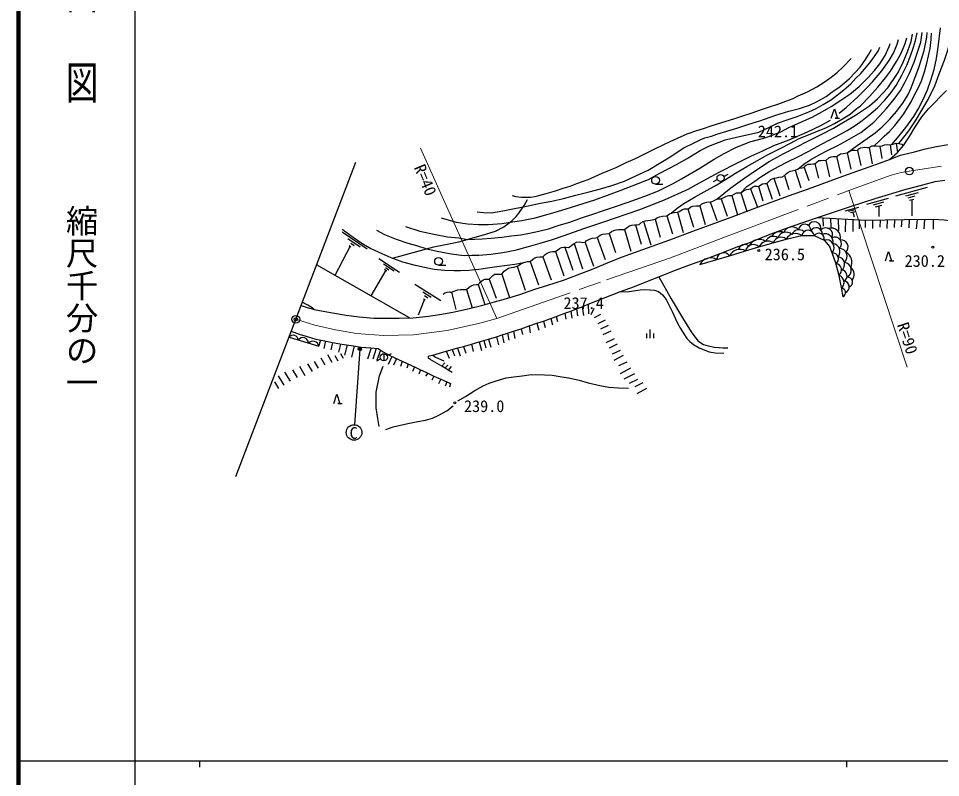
# Model space of a CAD drawing. Units: millimetres, scale not verified. Extents: x 40000 to 680000, y 20000 to 380000.
# Drawn here: x 40000 to 182527, y 202409 to 319800 of the extents above; entities that cross this region are included whole.
import ezdxf
from ezdxf.enums import TextEntityAlignment as Align

# ---------------------------------------------------------------- set-up
doc = ezdxf.new("R2010")
doc.units = ezdxf.units.MM
doc.header["$LTSCALE"] = 1000
doc.header["$PDMODE"] = 32
doc.header["$PDSIZE"] = 500
doc.linetypes.add('CHAIN', pattern=[18.5, 12, -1.5, 3.5, -1.5])
for name, color, linetype, lineweight in [('M-BGD', 7, 'Continuous', 25), ('M-BGD-EXST', 7, 'Continuous', 25), ('M-BMK', 2, 'CHAIN', 13), ('M-BMK-OTRS', 5, 'Continuous', 25), ('M-BMK-SRVR', 3, 'Continuous', 25), ('M-STR-HTXT', 7, 'Continuous', 13), ('M-TTL', 2, 'Continuous', 140), ('M-TTL-BAND', 7, 'Continuous', 25)]:
    doc.layers.add(name, color=color, linetype=linetype, lineweight=lineweight)
doc.layers.add('M-OTRS', color=6, linetype='Continuous')
doc.styles.add('@ＭＳ ゴシック', font='')
doc.styles.add('ＭＳ ゴシック', font='')
doc.styles.get('@ＭＳ ゴシック').set_extended_font_data('@MS Gothic')
doc.styles.get('ＭＳ ゴシック').set_extended_font_data('MS Gothic')

msp = doc.modelspace()

# ---------------------------------------------------------------- hatches: boundary and pattern name
at = {"layer": 'M-BGD-EXST'}
msp.add_hatch(color=256, dxfattribs=at).paths.add_polyline_path([(92534, 268557, 0.41421), (92873, 268457, 0.41421), (92973, 268796, 1)])

# ---------------------------------------------------------------- linework, layer by layer
at = {"layer": 'M-BGD'}
for p, q in [((166249, 304361), (166916, 304361)), ((166583, 304361), (166249, 304361)), ((169679, 299382), (170211, 297077)), ((171484, 299847), (171938, 297341)), ((173148, 300068), (173464, 298118)), ((174715, 300270), (174936, 298686)), ((175664, 300492), (175894, 299060)), ((166426, 298463), (167049, 295884)), ((168083, 299009), (168663, 296498)), ((161449, 296753), (162142, 294729)), ((163088, 297331), (163643, 295122)), ((164771, 297850), (165366, 295292)), ((149022, 295368), (149691, 295708)), ((156759, 295078), (157693, 292377)), ((158393, 295506), (159069, 293372)), ((160076, 296312), (160949, 293629)), ((138478, 294157), (139601, 294157)), ((148041, 294871), (147372, 294531)), ((154406, 293829), (155077, 291608)), ((155673, 294295), (156500, 291867)), ((175591, 292345), (180527, 293708)), ((150256, 292425), (151143, 289442)), ((151661, 292850), (152604, 289989)), ((153167, 293428), (154228, 290597)), ((177176, 292368), (179115, 292903)), ((177517, 292047), (178591, 292343)), ((145294, 290846), (146139, 287928)), ((146914, 291418), (147928, 288532)), ((148619, 291893), (149519, 289203)), ((171128, 291095), (174473, 292028)), ((172157, 290967), (173768, 291416)), ((172486, 290644), (173459, 290915)), ((172973, 290779), (172968, 289181)), ((177749, 291696), (178404, 291877)), ((178077, 291786), (178077, 289295)), ((141853, 289846), (142746, 286710)), ((143489, 290375), (144360, 287516)), ((167800, 290073), (169876, 290610)), ((168293, 289994), (169310, 290257)), ((168619, 289768), (169310, 289947)), ((168964, 289858), (169157, 289120)), ((136618, 288409), (137734, 284783)), ((138401, 288736), (139208, 285954)), ((140211, 289273), (141119, 286506)), ((164323, 288954), (164369, 287666)), ((165538, 288894), (165582, 287526)), ((166725, 288836), (166737, 287020)), ((167813, 288783), (167781, 286810)), ((168952, 288727), (168958, 286872)), ((169927, 288679), (169947, 287261)), ((170883, 288632), (170874, 287452)), ((172032, 288637), (172010, 287319)), ((173182, 288650), (173138, 287519)), ((174268, 288662), (174245, 287304)), ((175403, 288675), (175359, 287489)), ((176519, 288688), (176459, 287557)), ((177693, 288708), (177629, 287407)), ((178892, 288732), (178761, 287264)), ((180048, 288755), (179953, 287241)), ((181408, 288782), (181372, 287228)), ((90034, 286806), (93903, 284154)), ((131286, 286550), (132275, 283605)), ((133655, 287175), (134680, 283796)), ((135371, 287868), (136274, 284910)), ((90895, 285792), (92833, 284463)), ((127591, 285131), (128888, 281510)), ((129462, 285913), (130674, 282520)), ((91251, 284578), (88889, 280072)), ((91119, 284669), (91383, 284488)), ((91375, 285039), (91879, 284694)), ((122986, 283769), (124292, 279982)), ((124447, 284440), (125686, 280854)), ((125885, 284977), (127165, 281099)), ((95704, 282699), (98890, 280550)), ((119104, 282230), (120391, 278586)), ((121077, 282938), (122346, 279403)), ((174619, 282332), (175286, 282332)), ((174953, 282332), (174619, 282332)), ((100444, 273493), (86074, 281674)), ((96776, 280891), (94493, 276881)), ((96416, 281857), (98062, 280747)), ((96587, 281018), (96965, 280763)), ((96748, 281271), (97267, 280921)), ((104935, 281645), (106058, 281645)), ((117100, 281480), (118346, 277804)), ((112759, 279501), (113855, 276553)), ((114694, 280250), (115919, 276644)), ((101247, 278730), (105270, 276184)), ((111082, 278633), (112112, 275545)), ((102501, 277522), (103792, 276706)), ((102762, 276943), (103300, 276602)), ((106933, 277482), (107581, 274787)), ((109238, 277877), (110127, 275048)), ((102743, 276364), (101786, 273912)), ((102616, 276443), (102869, 276284)), ((127140, 275209), (127350, 273844)), ((128066, 275610), (128095, 274143)), ((123120, 273723), (123327, 272913)), ((124471, 274228), (124593, 273278)), ((125361, 274530), (125519, 273444)), ((126253, 274893), (126421, 273812)), ((128939, 274954), (128485, 273946)), ((129953, 274013), (128982, 273491)), ((118920, 272260), (119112, 271156)), ((120142, 272653), (120456, 271598)), ((121137, 272984), (121390, 272007)), ((122269, 273399), (122572, 272435)), ((130664, 273161), (129536, 272581)), ((131129, 272298), (129954, 271729)), ((114757, 270880), (115048, 269628)), ((115572, 271145), (115798, 270069)), ((116544, 271431), (116705, 270327)), ((117722, 271823), (117892, 270908)), ((131573, 271446), (130346, 270862)), ((137133, 270376), (137133, 271073)), ((137667, 270376), (137667, 271704)), ((138200, 270376), (138200, 271073)), ((87486, 269928), (87225, 268751)), ((88562, 269681), (88288, 268578)), ((89785, 269450), (89464, 268175)), ((110015, 269441), (110275, 268293)), ((111236, 269810), (111553, 268459)), ((111930, 269999), (112235, 268878)), ((112638, 270194), (113000, 268965)), ((113868, 270586), (114187, 269310)), ((132060, 270239), (130812, 269628)), ((132551, 269421), (131303, 268811)), ((89783, 267982), (90208, 267259)), ((90797, 269304), (90378, 267731)), ((91895, 269156), (91473, 267401)), ((94499, 268843), (93961, 267105)), ((95290, 268765), (94759, 267121)), ((95966, 268488), (95400, 266957)), ((96479, 267956), (96479, 266856)), ((96970, 267654), (97639, 267992)), ((106118, 268333), (106579, 267275)), ((107062, 268607), (107416, 267629)), ((107854, 268824), (108300, 267635)), ((108797, 269094), (109161, 268026)), ((133030, 268473), (131782, 267862)), ((85730, 266750), (86350, 265696)), ((86732, 267298), (87353, 266244)), ((87766, 267818), (88451, 266659)), ((88912, 267682), (89392, 266866)), ((95988, 267158), (95319, 266820)), ((97711, 267541), (97138, 266289)), ((98455, 267202), (97969, 266166)), ((99321, 266807), (99047, 265968)), ((105426, 266034), (105925, 266554)), ((133464, 267652), (132047, 266920)), ((134017, 266666), (132769, 266055)), ((81128, 265109), (81975, 263700)), ((82360, 265456), (83091, 264269)), ((83418, 266035), (84251, 264580)), ((84696, 266394), (85399, 265210)), ((100255, 266357), (100036, 265729)), ((101202, 265926), (100933, 265178)), ((102131, 265477), (101898, 264815)), ((105921, 265739), (106362, 266169)), ((106461, 265384), (106941, 265972)), ((134616, 265736), (132993, 264821)), ((80169, 264510), (81024, 263111)), ((103274, 264934), (102893, 264494)), ((104189, 264479), (103907, 263884)), ((105268, 264035), (104927, 263284)), ((135234, 264849), (133578, 264021)), ((135667, 263947), (134419, 263336)), ((79597, 263628), (80217, 262574)), ((106216, 263627), (105939, 262947)), ((106806, 263366), (106639, 262799)), ((136533, 263431), (135285, 262821)), ((137058, 262584), (135596, 261737)), ((89347, 260236), (90014, 260236)), ((89681, 260236), (89347, 260236))]:
    msp.add_line(p, q, dxfattribs=at)
for points in [[(174982, 300292), (176135, 301630), (177166, 302952), (178391, 304657), (179061, 305749), (179789, 307148), (180505, 308747), (181027, 310243), (181531, 311924), (181911, 313585), (182141, 315372), (182503, 318333)], [(176087, 300485), (177632, 302401), (178669, 303945), (179626, 305630), (180594, 307277), (181622, 309378), (182336, 311221), (183121, 313321), (183674, 314910), (184251, 317115), (184539, 318797)], [(140912, 289704), (141824, 290452), (142856, 291184), (144603, 292217), (145972, 293008), (147922, 294050), (149311, 294889), (150847, 295874), (152573, 296905), (154234, 297833), (155700, 298672), (157728, 299697), (159310, 300535), (160670, 301220), (161837, 301701), (163259, 302283), (164918, 302957), (166143, 303574), (167136, 304114), (168548, 305015), (169396, 305718), (170149, 306306), (171597, 307774), (172822, 309162), (174009, 310592), (174771, 311671), (175698, 313131), (176335, 314211), (176759, 315127), (177068, 315917), (177289, 316775)], [(147967, 291848), (150130, 293594), (152281, 295173), (154084, 296403), (156029, 297689), (158304, 298920), (160207, 299877), (161997, 300833), (164277, 301957), (165993, 302815), (167547, 303747), (169381, 304832), (171532, 306287), (172788, 307380), (174371, 309077), (175863, 311289), (176671, 312904), (177481, 314776), (177978, 316255), (178190, 317348)], [(151661, 292850), (152579, 293808), (153810, 294654), (154751, 295321), (155973, 296064), (157470, 296894), (158965, 297655), (160376, 298360), (162176, 299285), (163473, 299981), (165100, 300883), (166285, 301484), (168093, 302493), (169335, 303235), (170406, 304034), (171441, 304823), (172760, 305965), (173917, 307158), (174896, 308327), (175648, 309436), (176562, 311036), (177296, 312558), (177889, 314001), (178369, 315364), (178641, 316397), (178923, 317563)], [(160686, 296642), (161430, 297317), (162404, 297955), (163771, 298722), (165152, 299416), (166533, 300120), (167667, 300726), (169113, 301557), (170208, 302165), (171190, 302916), (172188, 303763), (173107, 304681), (174193, 305847), (175368, 307317), (176326, 308675), (177021, 309913), (177716, 311327), (178451, 313060), (179034, 314722), (179458, 316112), (179665, 317604)], [(166868, 305162), (167959, 306047), (169738, 307694), (171198, 309094), (172005, 309988), (173474, 311694), (174570, 313292), (175266, 314429), (175836, 315799), (176048, 316528)], [(168083, 299009), (169659, 300158), (171187, 301221), (172409, 302116), (173478, 303040), (174672, 304241), (175698, 305391), (176688, 306701), (177496, 308061), (177968, 309079), (178624, 310696), (179192, 312231), (179607, 313505), (179971, 314829), (180269, 316110), (180414, 316902), (180450, 317615)], [(172252, 300095), (173106, 300892), (173836, 301583), (174625, 302337), (175441, 303240), (176248, 304216), (176856, 305065), (177439, 305998), (177987, 306921), (178453, 307858), (179096, 309101), (179571, 310168), (180068, 311536), (180422, 312890), (180661, 314006), (180896, 315158), (181072, 316542), (181150, 317538)], [(99812, 287647), (102031, 286917), (104213, 286423), (106321, 286014), (108075, 285849), (109385, 285615), (111657, 285705), (113060, 285797), (114721, 285983), (116222, 286168), (117676, 286323), (119017, 286581), (120451, 286890), (121953, 287242), (123593, 287809), (125233, 288304), (127028, 288953), (128771, 289531), (130267, 290046), (132307, 290708), (134223, 291363), (136834, 292311), (138929, 293131), (141178, 294264), (142467, 294983), (145325, 296650), (147559, 298014), (149104, 298913), (150903, 299867), (153029, 300712), (154991, 301258), (155845, 301500), (157814, 302261), (159085, 302913), (160457, 303556), (162668, 304531), (164261, 305405), (165632, 306191), (167090, 307157), (168521, 308096), (169928, 309276), (171359, 310689), (172308, 311741), (173146, 312757), (173976, 314093), (174605, 315436), (174758, 315918)], [(105361, 288961), (107653, 288287), (109430, 288030), (111133, 287932), (112591, 287920), (114764, 288080), (116021, 288309), (117782, 288534), (119877, 288975), (121875, 289538), (123342, 289958), (125504, 290589), (129089, 291758), (133005, 293195), (135790, 294267), (137363, 294917), (139162, 295871), (141728, 297205), (143377, 298144), (145368, 299361), (146701, 300031), (149236, 301011), (151200, 301515), (153310, 301942), (154446, 302202), (156191, 303024), (157304, 303584), (158836, 304144), (160374, 304625), (162160, 305338), (163304, 305850), (164408, 306512), (165689, 307256), (166604, 307965), (167575, 308746), (168634, 309688), (169446, 310548), (170188, 311273), (171579, 312932), (172289, 313854), (172865, 314761), (173117, 315352)], [(110902, 289885), (111889, 289772), (113122, 289749), (114892, 290023), (116696, 290411), (118042, 290685), (120699, 291212), (122457, 291554), (124262, 291976), (126128, 292458), (128229, 292983), (129977, 293440), (131735, 293965), (133658, 294652), (135519, 295497), (137335, 296353), (139305, 297510), (141006, 298560), (142719, 299713), (144661, 300660), (145455, 301053), (146083, 301315), (147099, 301601), (147922, 301897), (151064, 302835), (152914, 303463), (154582, 303942), (157077, 304824), (159087, 305452), (160743, 305897), (162262, 306399), (163358, 306879), (164825, 307739), (165796, 308424), (166790, 309097), (167682, 309854), (168436, 310516), (169293, 311406), (170092, 312285), (170823, 313289), (171451, 314271), (171828, 315001)], [(116301, 292403), (116860, 292289), (117778, 292176), (118575, 292138), (119169, 292176), (119793, 292258), (120439, 292394), (121586, 292718), (122985, 293139), (124173, 293529), (125278, 293883), (126293, 294251), (128036, 294916), (129081, 295382), (130239, 295848), (131359, 296336), (132412, 296742), (133957, 297497), (135386, 298121), (136627, 298760), (138367, 299634), (139646, 300258), (140721, 300776), (141849, 301280), (143349, 301935), (144838, 302454), (145905, 302800), (147056, 303190), (148698, 303704), (150578, 304282), (151803, 304681), (153386, 305201), (154679, 305660), (156085, 306118), (157358, 306563), (158599, 307014), (159727, 307427), (160539, 307833), (161957, 308475), (163415, 309241), (164558, 309940), (165644, 310717), (166524, 311416), (167412, 312252), (168728, 313613)], [(83684, 275408), (84756, 275033), (85942, 274753), (88552, 274250), (90658, 273896), (92663, 273655), (94948, 273472), (98828, 273438), (100989, 273512), (103363, 273753), (105436, 274063), (107385, 274412), (109474, 274890), (111768, 275446), (113564, 275960), (115279, 276451), (117494, 277117), (119797, 277911), (121654, 278482), (124243, 279326), (126429, 280136), (128838, 281098), (131393, 282166), (133345, 282944), (134479, 283363), (137214, 284336), (140664, 285582), (144248, 286913), (148039, 288277), (150151, 289070), (154378, 290653), (159037, 292370), (162111, 293454), (167445, 295394), (173088, 297418), (174626, 297989), (175894, 299060), (176783, 300169), (177714, 301545), (178548, 302911), (179616, 304580), (180652, 305841), (183443, 308652)], [(165643, 304361), (166113, 305800), (166583, 304361)], [(95338, 287049), (96581, 286404), (98404, 285650), (100168, 285027), (101541, 284673), (103142, 284165), (104743, 283811), (106877, 283409), (108875, 283163), (110073, 283171), (111140, 283179), (113006, 283359), (114852, 283605), (116781, 283957), (118836, 284509), (120633, 285026), (122381, 285584), (124338, 286249), (127399, 287299), (130340, 288286), (136038, 290239), (139851, 291727), (143496, 293402), (145260, 294378), (148325, 296046), (151165, 297489), (153203, 298510), (155049, 299347), (156761, 300142), (159107, 301020), (161982, 302271), (164009, 303255), (165531, 304063)], [(174626, 297989), (176343, 298660), (178519, 299189), (180217, 299643), (181917, 299996), (183690, 300282), (185088, 300467), (186684, 300610), (188651, 300778), (190099, 300913), (192303, 300988), (194404, 300896), (196189, 300879), (198248, 300694), (200475, 300493), (202352, 300232), (204209, 299971), (206523, 299382), (208515, 299013), (210300, 298650), (211854, 298373), (212997, 298214), (213613, 298177)], [(105647, 277177), (105927, 277371), (106260, 277489), (106616, 277504), (106742, 277493), (106933, 277482), (107350, 277623), (107587, 277734), (107928, 277823), (108307, 277897), (108781, 277897), (109238, 277877), (109644, 278218), (109977, 278470), (110326, 278588), (110778, 278633), (111082, 278633), (111461, 279116), (111810, 279353), (112091, 279472), (112484, 279494), (112759, 279501), (113048, 279790), (113307, 280072), (113626, 280235), (114093, 280250), (114694, 280250), (115061, 280727), (115431, 280986), (115750, 281164), (116165, 281275), (116573, 281335), (117100, 281480), (117294, 281617), (117650, 281862), (118137, 282065), (118688, 282195), (119104, 282230), (119520, 282567), (119802, 282774), (120128, 282908), (120595, 282930), (121077, 282938), (121392, 283287), (121748, 283517), (122237, 283702), (122593, 283777), (122986, 283769), (123364, 284021), (123624, 284214), (123950, 284355), (124306, 284429), (124588, 284451), (125010, 284399), (125299, 284510), (125551, 284747), (125885, 284977), (126278, 285192), (126723, 285244), (127042, 285199), (127591, 285131), (127749, 285432), (128290, 285691), (128661, 285817), (129232, 285898), (129462, 285913), (129780, 286202), (130025, 286328), (130307, 286447), (130774, 286499), (131286, 286550), (131683, 286849), (132009, 286982), (132380, 287086), (132773, 287175), (133180, 287182), (133558, 287153), (133751, 287197), (134122, 287531), (134426, 287716), (134819, 287827), (135212, 287864), (135531, 287871), (135940, 287939), (136222, 288191), (136548, 288384), (136911, 288517), (137289, 288576), (137705, 288584), (138401, 288736), (138620, 288928), (138824, 289014), (139084, 289139), (139543, 289214), (140211, 289273), (140638, 289571), (140912, 289704), (141335, 289779), (141853, 289846), (142113, 289956), (142617, 290253), (142951, 290342), (143489, 290375), (143626, 290408), (143952, 290653), (144212, 290772), (144686, 290809), (145057, 290831), (145294, 290846), (145639, 291122), (146032, 291292), (146425, 291411), (146914, 291418), (147248, 291515), (147655, 291722), (147967, 291848), (148204, 291900), (148619, 291893), (149318, 292264), (149620, 292371), (149827, 292416), (150256, 292425), (150964, 292820), (151290, 292842), (151661, 292850), (152085, 293154), (152508, 293340), (152878, 293391), (153167, 293428), (153471, 293717), (153775, 293851), (154183, 293858), (154406, 293829), (154769, 294058), (155014, 294221), (155384, 294295), (155673, 294295), (155969, 294565), (156302, 294899), (156759, 295078), (157192, 295173), (157540, 295254), (158030, 295291), (158393, 295506), (158690, 295810), (158919, 295980), (159305, 296166), (159601, 296247), (160076, 296312), (160434, 296508), (160686, 296642), (161145, 296694), (161449, 296753), (161724, 297049), (162057, 297242), (162465, 297286), (162910, 297331), (163088, 297331), (163436, 297620), (163725, 297842), (164111, 297850), (164430, 297864), (164771, 297850), (165234, 298230), (165605, 298393), (165961, 298430), (166426, 298463), (166688, 298616), (167081, 298860), (167488, 298920), (168083, 299009), (168519, 299290), (168919, 299409), (169275, 299416), (169679, 299382), (169886, 299632), (170213, 299795), (170761, 299869), (171184, 299847), (171484, 299847), (171948, 300077), (172556, 300114), (173148, 300068), (173507, 300107), (173863, 300255), (174315, 300307), (174715, 300270), (174982, 300292), (175664, 300492), (176087, 300485), (176561, 300344), (176782, 300167)], [(133069, 277552), (135213, 278354), (137378, 279212), (138994, 279828), (141420, 280808), (143447, 281582), (145619, 282391), (148451, 283450), (151103, 284458), (153031, 285174), (155414, 286117), (156366, 286487), (157743, 286999), (159591, 287659), (161566, 288360), (163816, 289123), (168597, 290730), (172435, 291950), (177209, 293408), (179787, 294093), (181710, 294568), (183209, 294777)], [(97825, 282738), (104229, 284457), (108079, 285242), (111878, 286328), (113733, 286878), (115024, 287582), (116272, 288492), (116928, 289151), (117363, 289708), (118175, 290877), (118706, 291817)], [(163445, 288997), (171026, 288625), (176888, 288692), (181408, 288782), (183085, 288632), (185779, 288285), (186166, 288228), (185035, 280857)], [(90054, 287225), (91742, 285985), (93100, 285024), (94486, 284203), (96150, 283434), (97573, 282834), (99368, 282149), (101114, 281678), (102758, 281327), (104259, 281039), (105876, 280882), (107373, 280808), (108352, 280836), (109639, 280873), (111181, 281039), (112484, 281251), (113930, 281418), (115519, 281631), (116729, 281815), (118137, 282065)], [(145331, 281732), (147773, 282496), (149894, 283112), (152385, 283852), (154448, 284482), (156471, 285062), (158867, 285740), (161087, 286258), (162973, 286233), (164527, 285506), (165381, 284517), (165714, 283605), (166294, 281989), (166775, 280263), (167182, 278205), (167405, 276773)], [(174013, 282332), (174483, 283770), (174953, 282332)], [(138994, 279828), (140881, 276418), (142660, 273477), (144003, 271355), (145008, 269943), (145895, 269388), (146584, 269180), (147603, 268990), (148316, 268932), (148888, 268874), (149642, 268874)], [(107033, 265025), (106435, 265401), (105945, 265725), (105426, 266034), (103661, 267036), (103395, 267288), (103373, 267504), (103467, 267626), (104028, 267713), (106118, 268333), (107062, 268607), (107905, 268838), (108797, 269094), (110015, 269441), (111236, 269810), (111930, 269999), (112638, 270194), (113868, 270586), (114757, 270880), (115572, 271145), (116544, 271431), (117722, 271823), (118920, 272260), (120142, 272653), (121137, 272984), (122269, 273399), (123120, 273723), (124471, 274228), (125361, 274530), (126253, 274893), (127140, 275209), (128066, 275610), (133069, 277552), (134107, 277540), (135084, 277683), (136108, 277838), (136841, 277859), (137641, 277849), (138326, 277802), (138939, 277584), (139547, 277054), (140129, 276322), (140596, 275402), (141038, 274457), (141537, 273351), (141869, 272686), (142347, 271839), (142872, 271019), (143334, 270323), (143781, 269855), (144352, 269367), (145204, 268868), (146082, 268505), (146762, 268261), (147681, 268100), (149047, 268058)], [(85663, 274818), (85267, 275149), (84720, 275452), (83875, 275908)], [(82179, 271461), (83376, 270987), (84614, 270617), (85978, 270227), (87118, 270013), (88562, 269681), (90004, 269408), (91790, 269174), (92988, 268969), (94401, 268852), (95589, 268735), (96353, 268234), (97483, 267645), (99426, 266759), (100653, 266164), (101419, 265832), (102131, 265477), (102961, 265090), (104189, 264479), (105626, 263887), (106806, 263366)], [(81821, 270522), (86429, 269115), (86717, 270088)], [(104028, 267713), (104463, 267413), (105727, 266870)], [(95778, 256722), (95528, 257917), (95276, 259596), (95292, 261997), (95813, 264549), (96386, 266015)], [(107921, 260687), (109078, 261362), (110524, 262268), (111841, 262996), (112754, 263397), (113840, 263784), (115400, 264201), (116590, 264374), (117856, 264547), (119270, 264713), (121312, 264706), (122496, 264637), (124006, 264402), (125003, 264215), (126687, 263841), (128057, 263440), (129844, 263017), (131262, 262796), (132743, 262665), (134282, 262609)], [(88741, 260236), (89211, 261674), (89681, 260236)], [(96806, 256227), (97908, 256620), (99242, 256974), (100469, 257222), (101719, 257446), (102935, 257681), (103983, 258008), (105000, 258448), (106194, 259110), (107181, 259885)]]:
    msp.add_lwpolyline(points, dxfattribs=at)
for centre, radius in [((138478, 294757), 600), ((148531, 295119), 550), ((154457, 283916), 150), ((181349, 284423), 150), ((104935, 282245), 600), ((96479, 267406), 550), ((107432, 260361), 150)]:
    msp.add_circle(centre, radius, dxfattribs=at)
for centre, radius, start, end in [((161514, 287007), 966, 355.66676, 173.41941), ((163029, 287330), 1025, 346.90192, 154.44431), ((157765, 285154), 1659, 70.93153, 146.12343), ((158634, 285434), 1329, 47.2096, 161.30833), ((159554, 286219), 1345, 41.97825, 158.02925), ((160162, 284799), 1727, 57.6485, 149.02469), ((160639, 285913), 1208, 48.6727, 155.7531), ((162048, 286049), 984, 9.55299, 167.73729), ((163305, 286513), 929, 354.26091, 153.02173), ((163721, 285749), 842, 343.23468, 146.60546), ((164771, 286323), 1074, 335.37377, 133.85213), ((164664, 285242), 1256, 348.97335, 110.23045), ((165592, 285907), 1478, 346.46661, 106.73128), ((154491, 283892), 1733, 54.63825, 154.41156), ((155875, 283744), 1607, 59.30806, 152.62436), ((156641, 284884), 1221, 53.01778, 159.85696), ((157887, 284703), 1265, 51.11769, 160.50243), ((164890, 284381), 1182, 315.49169, 107.86727), ((166210, 284994), 996, 311.70455, 117.70124), ((167101, 284431), 1132, 315.67602, 93.68067), ((151498, 282273), 1810, 60.67198, 152.39749), ((152303, 283692), 1136, 56.57624, 160.8978), ((153589, 283603), 1230, 45.68606, 168.31708), ((165704, 283741), 1275, 320.44151, 81.32612), ((166842, 283009), 1242, 311.47038, 88.56595), ((167021, 282066), 1809, 334.29881, 60.51232), ((147004, 280932), 1854, 60.14772, 154.46981), ((149014, 282469), 1089, 36.15634, 176.2455), ((165803, 282617), 938, 304.56515, 94.24963), ((166547, 281782), 1156, 306.73027, 83.06013), ((166292, 280899), 947, 302.91378, 87.44235), ((167210, 279985), 871, 295.98108, 88.12817), ((167495, 280861), 1230, 296.97179, 82.11639), ((167877, 280219), 1315, 317.96469, 53.95175), ((166418, 278973), 1196, 311.05773, 71.00165), ((168161, 279002), 770, 290.19874, 98.0166), ((167177, 277402), 669, 289.90411, 87.77946), ((167502, 278282), 924, 291.83668, 84.44517), ((82445, 269990), 820, 6.46495, 139.59206), ((83961, 269573), 867, 2.05639, 144.00061), ((85500, 268938), 946, 10.80767, 135.24934)]:
    msp.add_arc(centre, radius, start, end, dxfattribs=at)
at = {"layer": 'M-BGD-EXST'}
msp.add_line((92754, 268677), (91959, 256972), dxfattribs=at)
for centre, radius in [((92754, 268677), 250), ((91878, 255774), 1200)]:
    msp.add_circle(centre, radius, dxfattribs=at)
at = {"layer": 'M-BMK'}
msp.add_lwpolyline([(82871, 273276), (85831, 272381), (88990, 271636), (92247, 271093), (96432, 270791), (101072, 270874), (106277, 271540), (111327, 272651), (113924, 273417), (130916, 279357), (140764, 282800), (149279, 286043), (168339, 293185), (174913, 295561), (176430, 296000), (177692, 296194), (182663, 296935)], dxfattribs=at)
at = {"layer": 'M-BMK-OTRS'}
msp.add_line((73607, 248987), (92135, 297565), dxfattribs=at)
at = {"layer": 'M-BMK-SRVR'}
for centre in [(177692, 296194), (82871, 273276)]:
    msp.add_circle(centre, 600, dxfattribs=at)
at = {"layer": 'M-OTRS'}
msp.add_point((82871, 273276), dxfattribs=at)
at = {"layer": 'M-STR-HTXT'}
for p, q in [((102127, 299764), (113924, 273417)), ((168339, 293185), (177376, 265872))]:
    msp.add_line(p, q, dxfattribs=at)
at = {"layer": 'M-TTL'}
msp.add_line((40000, 380000), (40000, 20000), dxfattribs=at)
at = {"layer": 'M-TTL-BAND'}
for p, q in [((58000, 370000), (58000, 20000)), ((40000, 205000), (579000, 205000)), ((68000, 205000), (68000, 204000)), ((168000, 205000), (168000, 204000))]:
    msp.add_line(p, q, dxfattribs=at)

# ---------------------------------------------------------------- texts
at = {"layer": 'M-BGD', "style": 'ＭＳ ゴシック'}
for s, p in [('242.1', (160513, 302328)), ('236.5', (161574, 283321)), ('230.2', (183205, 282302)), ('237.4', (130477, 275777)), ('239.0', (115107, 259847))]:
    msp.add_text(s, height=1833, dxfattribs=at).set_placement(p, align=Align.MIDDLE_RIGHT)
at = {"layer": 'M-BGD-EXST', "style": 'ＭＳ ゴシック'}
msp.add_text('C', height=1833, dxfattribs=at).set_placement((91814, 255697), align=Align.MIDDLE_CENTER)
at = {"layer": 'M-STR-HTXT', "style": 'ＭＳ ゴシック'}
for s, rotation, p in [('R=40', 292.758, (103866, 292511)), ('R=90', 287.888, (178180, 267973))]:
    msp.add_text(s, height=1833, rotation=rotation, dxfattribs=at).set_placement(p, align=Align.MIDDLE_RIGHT)
at = {"layer": 'M-TTL-BAND', "style": '@ＭＳ ゴシック', "width": 1.4}
msp.add_text('平  面  図', height=3666, rotation=270, dxfattribs=at).set_placement((49777, 306475), align=Align.MIDDLE_RIGHT)
at = {"layer": 'M-TTL-BAND', "style": '@ＭＳ ゴシック'}
msp.add_text('縮尺千分の一', height=3666, rotation=270, dxfattribs=at).set_placement((49777, 261030), align=Align.MIDDLE_RIGHT)

doc.saveas('drawing.dxf')
